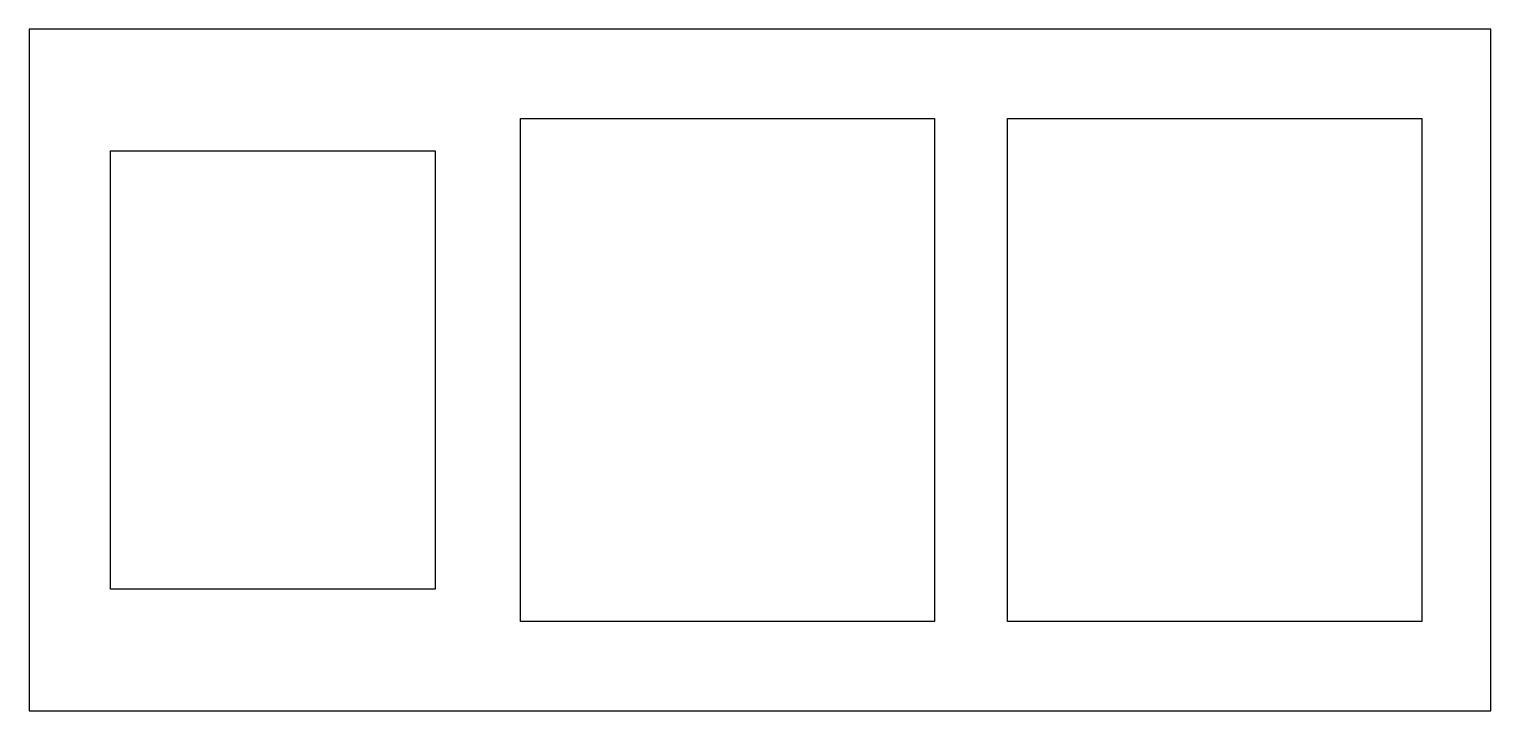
# Model space of a CAD drawing. Header units: metres. Extents: x -45 to 45, y -21 to 21.
import ezdxf

# ---------------------------------------------------------------- set-up
doc = ezdxf.new("R2010")
doc.units = ezdxf.units.M

msp = doc.modelspace()

# ---------------------------------------------------------------- linework, layer by layer
for p, q in [((45, 21), (-45, 21)), ((-45, 21), (-45, -21)), ((45, -21), (45, 21)), ((-14.75, -15.5), (-14.75, 15.5)), ((-14.75, 15.5), (10.75, 15.5)), ((10.75, 15.5), (10.75, -15.5)), ((15.25, -15.5), (15.25, 15.5)), ((15.25, 15.5), (40.75, 15.5)), ((40.75, 15.5), (40.75, -15.5)), ((-40, -13.5), (-40, 13.5)), ((-40, 13.5), (-20, 13.5)), ((-20, 13.5), (-20, -13.5)), ((-20, -13.5), (-40, -13.5)), ((10.75, -15.5), (-14.75, -15.5)), ((40.75, -15.5), (15.25, -15.5)), ((-45, -21), (45, -21))]:
    msp.add_line(p, q)

doc.saveas('drawing.dxf')
